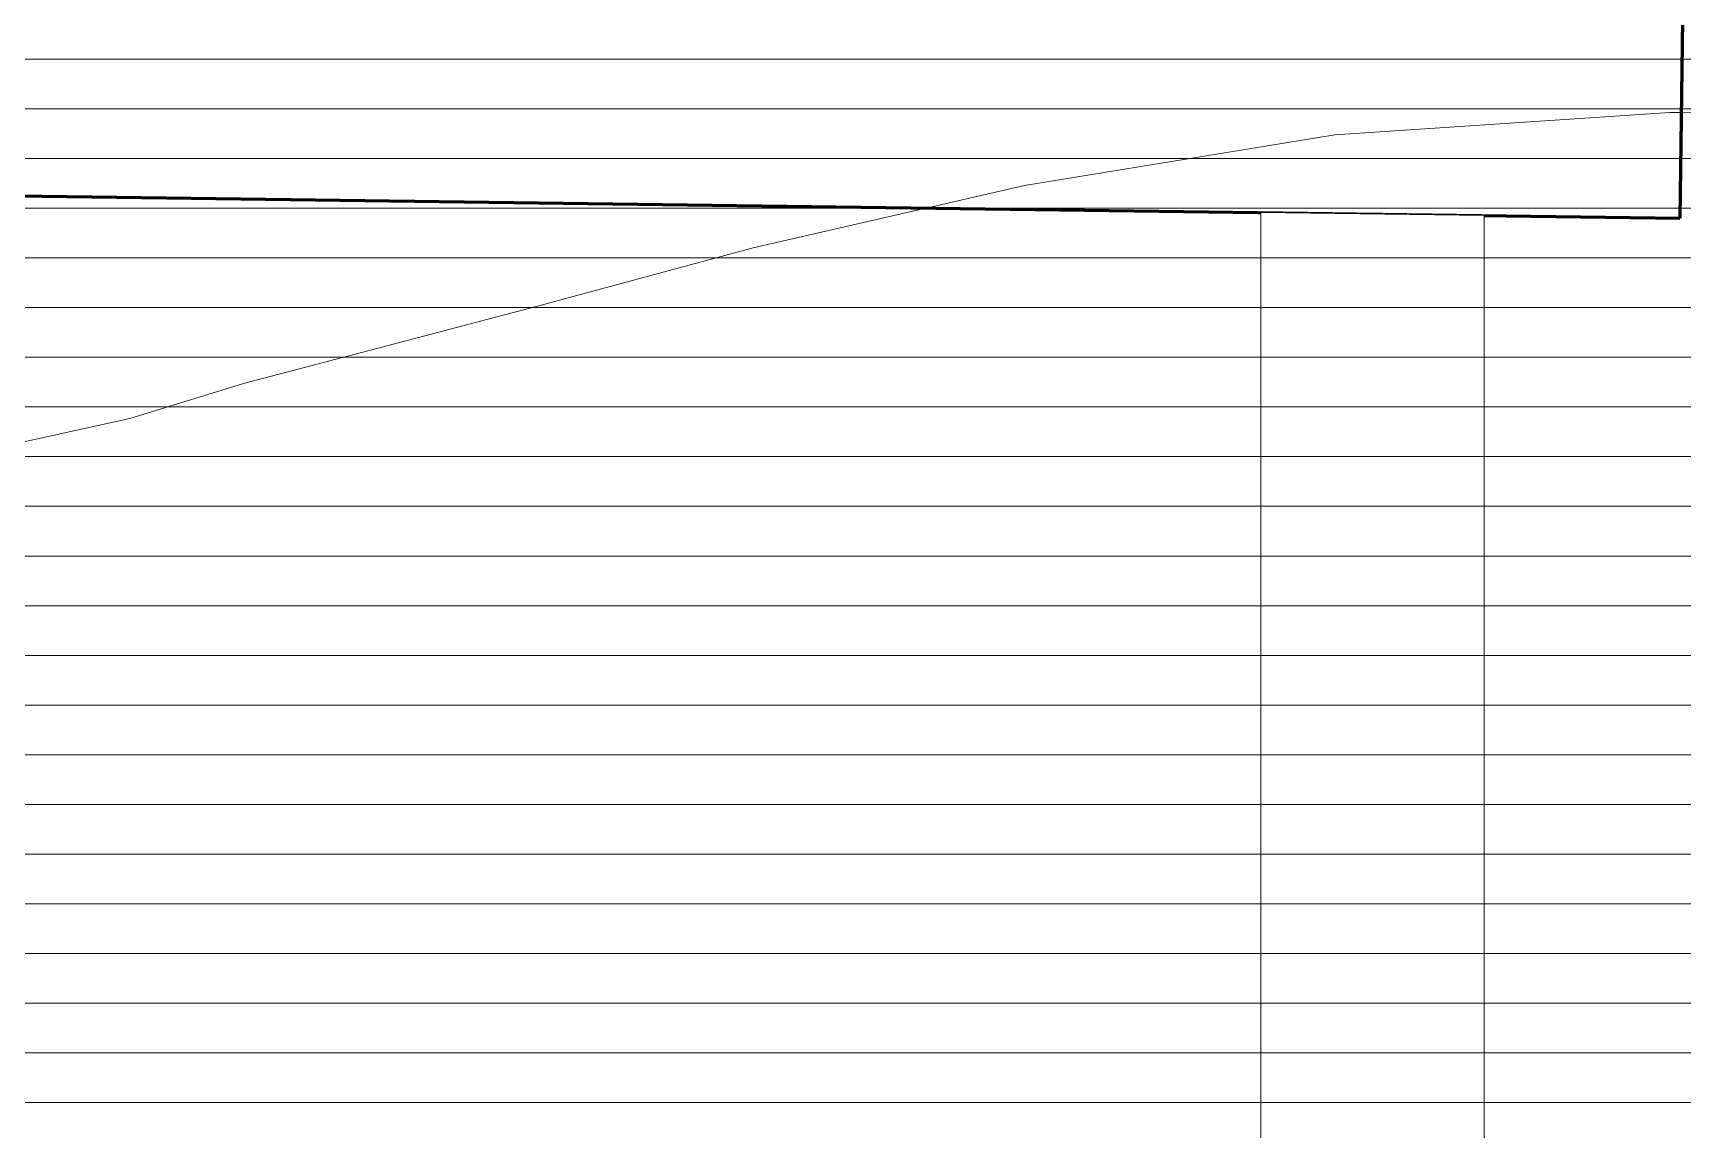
# Model space of a CAD drawing. Header units: metres. Extents: x 48 to 635, y -15 to 39.
# Drawn here: x 71.057 to 74.378, y 12.8 to 15.008 of the extents above; entities that cross this region are included whole.
import ezdxf

# ---------------------------------------------------------------- set-up
doc = ezdxf.new("R2010")
doc.units = ezdxf.units.M
doc.header["$MEASUREMENT"] = 0
doc.linetypes.add('Dashed', pattern=[0.211667, 0.105833, -0.105833])
doc.linetypes.add('Wipeout_Contour', pattern=[1, 0, -1])
for name, color, linetype in [('2D Drafting - General', 7, 'Continuous'), ('Interior - Furniture', 7, 'Continuous'), ('Shell - Roof', 7, 'Continuous'), ('Structural - Bearing', 7, 'Continuous')]:
    doc.layers.add(name, color=color, linetype=linetype)

# ---------------------------------------------------------------- blocks, each defined once
blk = doc.blocks.new('*X20')
at = {"layer": 'Shell - Roof', "color": 23, "linetype": 'Continuous', "lineweight": 13, "true_color": 0xbf8080}
for p, q in [((70.909, 14.9551), (71.1552, 14.9551)), ((70.909, 14.9551), (71.1552, 14.9551)), ((71.1552, 14.9551), (71.4014, 14.9551)), ((71.1552, 14.9551), (71.4014, 14.9551)), ((71.4014, 14.9551), (71.6476, 14.9551)), ((71.4014, 14.9551), (71.6476, 14.9551)), ((71.6476, 14.9551), (71.8938, 14.9551)), ((71.6476, 14.9551), (71.8938, 14.9551)), ((71.8938, 14.9551), (72.14, 14.9551)), ((71.8938, 14.9551), (72.14, 14.9551)), ((72.14, 14.9551), (72.3862, 14.9551)), ((72.14, 14.9551), (72.3862, 14.9551)), ((72.3862, 14.9551), (72.6324, 14.9551)), ((72.3862, 14.9551), (72.6324, 14.9551)), ((72.6324, 14.9551), (72.8786, 14.9551)), ((72.6324, 14.9551), (72.8786, 14.9551)), ((72.8786, 14.9551), (73.1248, 14.9551)), ((72.8786, 14.9551), (73.1248, 14.9551)), ((73.1248, 14.9551), (73.371, 14.9551)), ((73.1248, 14.9551), (73.371, 14.9551)), ((73.371, 14.9551), (73.6172, 14.9551)), ((73.371, 14.9551), (73.6172, 14.9551)), ((73.6172, 14.9551), (73.8634, 14.9551)), ((73.6172, 14.9551), (73.8634, 14.9551)), ((73.8634, 14.9551), (74.1096, 14.9551)), ((73.8634, 14.9551), (74.1096, 14.9551)), ((74.1096, 14.9551), (74.3558, 14.9551)), ((74.1096, 14.9551), (74.3558, 14.9551)), ((74.3558, 14.9551), (74.602, 14.9551)), ((74.3558, 14.9551), (74.602, 14.9551)), ((70.909, 14.8551), (71.1552, 14.8551)), ((70.909, 14.8551), (71.1552, 14.8551)), ((71.1552, 14.8551), (71.4014, 14.8551)), ((71.1552, 14.8551), (71.4014, 14.8551)), ((71.4014, 14.8551), (71.6476, 14.8551)), ((71.4014, 14.8551), (71.6476, 14.8551)), ((71.6476, 14.8551), (71.8938, 14.8551)), ((71.6476, 14.8551), (71.8938, 14.8551)), ((71.8938, 14.8551), (72.14, 14.8551)), ((71.8938, 14.8551), (72.14, 14.8551)), ((72.14, 14.8551), (72.3862, 14.8551)), ((72.14, 14.8551), (72.3862, 14.8551)), ((72.3862, 14.8551), (72.6324, 14.8551)), ((72.3862, 14.8551), (72.6324, 14.8551)), ((72.6324, 14.8551), (72.8786, 14.8551)), ((72.6324, 14.8551), (72.8786, 14.8551)), ((72.8786, 14.8551), (73.1248, 14.8551)), ((72.8786, 14.8551), (73.1248, 14.8551)), ((73.1248, 14.8551), (73.371, 14.8551)), ((73.1248, 14.8551), (73.371, 14.8551)), ((73.371, 14.8551), (73.6172, 14.8551)), ((73.371, 14.8551), (73.6172, 14.8551)), ((73.6172, 14.8551), (73.8634, 14.8551)), ((73.6172, 14.8551), (73.8634, 14.8551)), ((73.8634, 14.8551), (74.1096, 14.8551)), ((73.8634, 14.8551), (74.1096, 14.8551)), ((74.1096, 14.8551), (74.3558, 14.8551)), ((74.1096, 14.8551), (74.3558, 14.8551)), ((74.3558, 14.8551), (74.602, 14.8551)), ((74.3558, 14.8551), (74.602, 14.8551)), ((70.909, 14.7551), (71.1552, 14.7551)), ((70.909, 14.7551), (71.1552, 14.7551)), ((71.1552, 14.7551), (71.4014, 14.7551)), ((71.1552, 14.7551), (71.4014, 14.7551)), ((71.4014, 14.7551), (71.6476, 14.7551)), ((71.4014, 14.7551), (71.6476, 14.7551)), ((71.6476, 14.7551), (71.8938, 14.7551)), ((71.6476, 14.7551), (71.8938, 14.7551)), ((71.8938, 14.7551), (72.14, 14.7551)), ((71.8938, 14.7551), (72.14, 14.7551)), ((72.14, 14.7551), (72.3862, 14.7551)), ((72.14, 14.7551), (72.3862, 14.7551)), ((72.3862, 14.7551), (72.6324, 14.7551)), ((72.3862, 14.7551), (72.6324, 14.7551)), ((72.6324, 14.7551), (72.8786, 14.7551)), ((72.6324, 14.7551), (72.8786, 14.7551)), ((72.8786, 14.7551), (73.1248, 14.7551)), ((72.8786, 14.7551), (73.1248, 14.7551)), ((73.1248, 14.7551), (73.371, 14.7551)), ((73.1248, 14.7551), (73.371, 14.7551)), ((73.371, 14.7551), (73.6172, 14.7551)), ((73.371, 14.7551), (73.6172, 14.7551)), ((73.6172, 14.7551), (73.8634, 14.7551)), ((73.6172, 14.7551), (73.8634, 14.7551)), ((73.8634, 14.7551), (74.1096, 14.7551)), ((73.8634, 14.7551), (74.1096, 14.7551)), ((74.1096, 14.7551), (74.3558, 14.7551)), ((74.1096, 14.7551), (74.3558, 14.7551)), ((74.3558, 14.7551), (74.602, 14.7551)), ((74.3558, 14.7551), (74.602, 14.7551)), ((70.909, 14.6551), (71.1552, 14.6551)), ((70.909, 14.6551), (71.1552, 14.6551)), ((71.1552, 14.6551), (71.4014, 14.6551)), ((71.1552, 14.6551), (71.4014, 14.6551)), ((71.4014, 14.6551), (71.6476, 14.6551)), ((71.4014, 14.6551), (71.6476, 14.6551)), ((71.6476, 14.6551), (71.8938, 14.6551)), ((71.6476, 14.6551), (71.8938, 14.6551)), ((71.8938, 14.6551), (72.14, 14.6551)), ((71.8938, 14.6551), (72.14, 14.6551)), ((72.14, 14.6551), (72.3862, 14.6551)), ((72.14, 14.6551), (72.3862, 14.6551)), ((72.3862, 14.6551), (72.6324, 14.6551)), ((72.3862, 14.6551), (72.6324, 14.6551)), ((72.6324, 14.6551), (72.8786, 14.6551)), ((72.6324, 14.6551), (72.8786, 14.6551)), ((72.8786, 14.6551), (73.1248, 14.6551)), ((72.8786, 14.6551), (73.1248, 14.6551)), ((73.1248, 14.6551), (73.371, 14.6551)), ((73.1248, 14.6551), (73.371, 14.6551)), ((73.371, 14.6551), (73.6172, 14.6551)), ((73.371, 14.6551), (73.6172, 14.6551)), ((73.6172, 14.6551), (73.8634, 14.6551)), ((73.6172, 14.6551), (73.8634, 14.6551)), ((73.8634, 14.6551), (74.1096, 14.6551)), ((73.8634, 14.6551), (74.1096, 14.6551)), ((74.1096, 14.6551), (74.3558, 14.6551)), ((74.1096, 14.6551), (74.3558, 14.6551)), ((74.3558, 14.6551), (74.602, 14.6551)), ((74.3558, 14.6551), (74.602, 14.6551)), ((70.909, 14.5551), (71.1552, 14.5551)), ((70.909, 14.5551), (71.1552, 14.5551)), ((71.1552, 14.5551), (71.4014, 14.5551)), ((71.1552, 14.5551), (71.4014, 14.5551)), ((71.4014, 14.5551), (71.6476, 14.5551)), ((71.4014, 14.5551), (71.6476, 14.5551)), ((71.6476, 14.5551), (71.8938, 14.5551)), ((71.6476, 14.5551), (71.8938, 14.5551)), ((71.8938, 14.5551), (72.14, 14.5551)), ((71.8938, 14.5551), (72.14, 14.5551)), ((72.14, 14.5551), (72.3862, 14.5551)), ((72.14, 14.5551), (72.3862, 14.5551)), ((72.3862, 14.5551), (72.6324, 14.5551)), ((72.3862, 14.5551), (72.6324, 14.5551)), ((72.6324, 14.5551), (72.8786, 14.5551)), ((72.6324, 14.5551), (72.8786, 14.5551)), ((72.8786, 14.5551), (73.1248, 14.5551)), ((72.8786, 14.5551), (73.1248, 14.5551)), ((73.1248, 14.5551), (73.371, 14.5551)), ((73.1248, 14.5551), (73.371, 14.5551)), ((73.371, 14.5551), (73.6172, 14.5551)), ((73.371, 14.5551), (73.6172, 14.5551)), ((73.6172, 14.5551), (73.8634, 14.5551)), ((73.6172, 14.5551), (73.8634, 14.5551)), ((73.8634, 14.5551), (74.1096, 14.5551)), ((73.8634, 14.5551), (74.1096, 14.5551)), ((74.1096, 14.5551), (74.3558, 14.5551)), ((74.1096, 14.5551), (74.3558, 14.5551)), ((74.3558, 14.5551), (74.602, 14.5551)), ((74.3558, 14.5551), (74.602, 14.5551)), ((70.909, 14.4551), (71.1552, 14.4551)), ((70.909, 14.4551), (71.1552, 14.4551)), ((71.1552, 14.4551), (71.4014, 14.4551)), ((71.1552, 14.4551), (71.4014, 14.4551)), ((71.4014, 14.4551), (71.6476, 14.4551)), ((71.4014, 14.4551), (71.6476, 14.4551)), ((71.6476, 14.4551), (71.8938, 14.4551)), ((71.6476, 14.4551), (71.8938, 14.4551)), ((71.8938, 14.4551), (72.14, 14.4551)), ((71.8938, 14.4551), (72.14, 14.4551)), ((72.14, 14.4551), (72.3862, 14.4551)), ((72.14, 14.4551), (72.3862, 14.4551)), ((72.3862, 14.4551), (72.6324, 14.4551)), ((72.3862, 14.4551), (72.6324, 14.4551)), ((72.6324, 14.4551), (72.8786, 14.4551)), ((72.6324, 14.4551), (72.8786, 14.4551)), ((72.8786, 14.4551), (73.1248, 14.4551)), ((72.8786, 14.4551), (73.1248, 14.4551)), ((73.1248, 14.4551), (73.371, 14.4551)), ((73.1248, 14.4551), (73.371, 14.4551)), ((73.371, 14.4551), (73.6172, 14.4551)), ((73.371, 14.4551), (73.6172, 14.4551)), ((73.6172, 14.4551), (73.8634, 14.4551)), ((73.6172, 14.4551), (73.8634, 14.4551)), ((73.8634, 14.4551), (74.1096, 14.4551)), ((73.8634, 14.4551), (74.1096, 14.4551)), ((74.1096, 14.4551), (74.3558, 14.4551)), ((74.1096, 14.4551), (74.3558, 14.4551)), ((74.3558, 14.4551), (74.602, 14.4551)), ((74.3558, 14.4551), (74.602, 14.4551)), ((70.909, 14.3551), (71.1552, 14.3551)), ((70.909, 14.3551), (71.1552, 14.3551)), ((71.1552, 14.3551), (71.4014, 14.3551)), ((71.1552, 14.3551), (71.4014, 14.3551)), ((71.4014, 14.3551), (71.6476, 14.3551)), ((71.4014, 14.3551), (71.6476, 14.3551)), ((71.6476, 14.3551), (71.8938, 14.3551)), ((71.6476, 14.3551), (71.8938, 14.3551)), ((71.8938, 14.3551), (72.14, 14.3551)), ((71.8938, 14.3551), (72.14, 14.3551)), ((72.14, 14.3551), (72.3862, 14.3551)), ((72.14, 14.3551), (72.3862, 14.3551)), ((72.3862, 14.3551), (72.6324, 14.3551)), ((72.3862, 14.3551), (72.6324, 14.3551)), ((72.6324, 14.3551), (72.8786, 14.3551)), ((72.6324, 14.3551), (72.8786, 14.3551)), ((72.8786, 14.3551), (73.1248, 14.3551)), ((72.8786, 14.3551), (73.1248, 14.3551)), ((73.1248, 14.3551), (73.371, 14.3551)), ((73.1248, 14.3551), (73.371, 14.3551)), ((73.371, 14.3551), (73.6172, 14.3551)), ((73.371, 14.3551), (73.6172, 14.3551)), ((73.6172, 14.3551), (73.8634, 14.3551)), ((73.6172, 14.3551), (73.8634, 14.3551)), ((73.8634, 14.3551), (74.1096, 14.3551)), ((73.8634, 14.3551), (74.1096, 14.3551)), ((74.1096, 14.3551), (74.3558, 14.3551)), ((74.1096, 14.3551), (74.3558, 14.3551)), ((74.3558, 14.3551), (74.602, 14.3551)), ((74.3558, 14.3551), (74.602, 14.3551)), ((70.909, 14.2551), (71.1552, 14.2551)), ((70.909, 14.2551), (71.1552, 14.2551)), ((71.1552, 14.2551), (71.4014, 14.2551)), ((71.1552, 14.2551), (71.4014, 14.2551)), ((71.4014, 14.2551), (71.6476, 14.2551)), ((71.4014, 14.2551), (71.6476, 14.2551)), ((71.6476, 14.2551), (71.8938, 14.2551)), ((71.6476, 14.2551), (71.8938, 14.2551)), ((71.8938, 14.2551), (72.14, 14.2551)), ((71.8938, 14.2551), (72.14, 14.2551)), ((72.14, 14.2551), (72.3862, 14.2551)), ((72.14, 14.2551), (72.3862, 14.2551)), ((72.3862, 14.2551), (72.6324, 14.2551)), ((72.3862, 14.2551), (72.6324, 14.2551)), ((72.6324, 14.2551), (72.8786, 14.2551)), ((72.6324, 14.2551), (72.8786, 14.2551)), ((72.8786, 14.2551), (73.1248, 14.2551)), ((72.8786, 14.2551), (73.1248, 14.2551)), ((73.1248, 14.2551), (73.371, 14.2551)), ((73.1248, 14.2551), (73.371, 14.2551)), ((73.371, 14.2551), (73.6172, 14.2551)), ((73.371, 14.2551), (73.6172, 14.2551)), ((73.6172, 14.2551), (73.8634, 14.2551)), ((73.6172, 14.2551), (73.8634, 14.2551)), ((73.8634, 14.2551), (74.1096, 14.2551)), ((73.8634, 14.2551), (74.1096, 14.2551)), ((74.1096, 14.2551), (74.3558, 14.2551)), ((74.1096, 14.2551), (74.3558, 14.2551)), ((74.3558, 14.2551), (74.602, 14.2551)), ((74.3558, 14.2551), (74.602, 14.2551)), ((70.909, 14.1551), (71.1552, 14.1551)), ((70.909, 14.1551), (71.1552, 14.1551)), ((71.1552, 14.1551), (71.4014, 14.1551)), ((71.1552, 14.1551), (71.4014, 14.1551)), ((71.4014, 14.1551), (71.6476, 14.1551)), ((71.4014, 14.1551), (71.6476, 14.1551)), ((71.6476, 14.1551), (71.8938, 14.1551)), ((71.6476, 14.1551), (71.8938, 14.1551)), ((71.8938, 14.1551), (72.14, 14.1551)), ((71.8938, 14.1551), (72.14, 14.1551)), ((72.14, 14.1551), (72.3862, 14.1551)), ((72.14, 14.1551), (72.3862, 14.1551)), ((72.3862, 14.1551), (72.6324, 14.1551)), ((72.3862, 14.1551), (72.6324, 14.1551)), ((72.6324, 14.1551), (72.8786, 14.1551)), ((72.6324, 14.1551), (72.8786, 14.1551)), ((72.8786, 14.1551), (73.1248, 14.1551)), ((72.8786, 14.1551), (73.1248, 14.1551)), ((73.1248, 14.1551), (73.371, 14.1551)), ((73.1248, 14.1551), (73.371, 14.1551)), ((73.371, 14.1551), (73.6172, 14.1551)), ((73.371, 14.1551), (73.6172, 14.1551)), ((73.6172, 14.1551), (73.8634, 14.1551)), ((73.6172, 14.1551), (73.8634, 14.1551)), ((73.8634, 14.1551), (74.1096, 14.1551)), ((73.8634, 14.1551), (74.1096, 14.1551)), ((74.1096, 14.1551), (74.3558, 14.1551)), ((74.1096, 14.1551), (74.3558, 14.1551)), ((74.3558, 14.1551), (74.602, 14.1551)), ((74.3558, 14.1551), (74.602, 14.1551)), ((70.909, 14.0551), (71.1552, 14.0551)), ((70.909, 14.0551), (71.1552, 14.0551)), ((71.1552, 14.0551), (71.4014, 14.0551)), ((71.1552, 14.0551), (71.4014, 14.0551)), ((71.4014, 14.0551), (71.6476, 14.0551)), ((71.4014, 14.0551), (71.6476, 14.0551)), ((71.6476, 14.0551), (71.8938, 14.0551)), ((71.6476, 14.0551), (71.8938, 14.0551)), ((71.8938, 14.0551), (72.14, 14.0551)), ((71.8938, 14.0551), (72.14, 14.0551)), ((72.14, 14.0551), (72.3862, 14.0551)), ((72.14, 14.0551), (72.3862, 14.0551)), ((72.3862, 14.0551), (72.6324, 14.0551)), ((72.3862, 14.0551), (72.6324, 14.0551)), ((72.6324, 14.0551), (72.8786, 14.0551)), ((72.6324, 14.0551), (72.8786, 14.0551)), ((72.8786, 14.0551), (73.1248, 14.0551)), ((72.8786, 14.0551), (73.1248, 14.0551)), ((73.1248, 14.0551), (73.371, 14.0551)), ((73.1248, 14.0551), (73.371, 14.0551)), ((73.371, 14.0551), (73.6172, 14.0551)), ((73.371, 14.0551), (73.6172, 14.0551)), ((73.6172, 14.0551), (73.8634, 14.0551)), ((73.6172, 14.0551), (73.8634, 14.0551)), ((73.8634, 14.0551), (74.1096, 14.0551)), ((73.8634, 14.0551), (74.1096, 14.0551)), ((74.1096, 14.0551), (74.3558, 14.0551)), ((74.1096, 14.0551), (74.3558, 14.0551)), ((74.3558, 14.0551), (74.602, 14.0551)), ((74.3558, 14.0551), (74.602, 14.0551)), ((70.909, 13.9551), (71.1552, 13.9551)), ((70.909, 13.9551), (71.1552, 13.9551)), ((71.1552, 13.9551), (71.4014, 13.9551)), ((71.1552, 13.9551), (71.4014, 13.9551)), ((71.4014, 13.9551), (71.6476, 13.9551)), ((71.4014, 13.9551), (71.6476, 13.9551)), ((71.6476, 13.9551), (71.8938, 13.9551)), ((71.6476, 13.9551), (71.8938, 13.9551)), ((71.8938, 13.9551), (72.14, 13.9551)), ((71.8938, 13.9551), (72.14, 13.9551)), ((72.14, 13.9551), (72.3862, 13.9551)), ((72.14, 13.9551), (72.3862, 13.9551)), ((72.3862, 13.9551), (72.6324, 13.9551)), ((72.3862, 13.9551), (72.6324, 13.9551)), ((72.6324, 13.9551), (72.8786, 13.9551)), ((72.6324, 13.9551), (72.8786, 13.9551)), ((72.8786, 13.9551), (73.1248, 13.9551)), ((72.8786, 13.9551), (73.1248, 13.9551)), ((73.1248, 13.9551), (73.371, 13.9551)), ((73.1248, 13.9551), (73.371, 13.9551)), ((73.371, 13.9551), (73.6172, 13.9551)), ((73.371, 13.9551), (73.6172, 13.9551)), ((73.6172, 13.9551), (73.8634, 13.9551)), ((73.6172, 13.9551), (73.8634, 13.9551)), ((73.8634, 13.9551), (74.1096, 13.9551)), ((73.8634, 13.9551), (74.1096, 13.9551)), ((74.1096, 13.9551), (74.3558, 13.9551)), ((74.1096, 13.9551), (74.3558, 13.9551)), ((74.3558, 13.9551), (74.602, 13.9551)), ((74.3558, 13.9551), (74.602, 13.9551)), ((70.909, 13.8551), (71.1552, 13.8551)), ((70.909, 13.8551), (71.1552, 13.8551)), ((71.1552, 13.8551), (71.4014, 13.8551)), ((71.1552, 13.8551), (71.4014, 13.8551)), ((71.4014, 13.8551), (71.6476, 13.8551)), ((71.4014, 13.8551), (71.6476, 13.8551)), ((71.6476, 13.8551), (71.8938, 13.8551)), ((71.6476, 13.8551), (71.8938, 13.8551)), ((71.8938, 13.8551), (72.14, 13.8551)), ((71.8938, 13.8551), (72.14, 13.8551)), ((72.14, 13.8551), (72.3862, 13.8551)), ((72.14, 13.8551), (72.3862, 13.8551)), ((72.3862, 13.8551), (72.6324, 13.8551)), ((72.3862, 13.8551), (72.6324, 13.8551)), ((72.6324, 13.8551), (72.8786, 13.8551)), ((72.6324, 13.8551), (72.8786, 13.8551)), ((72.8786, 13.8551), (73.1248, 13.8551)), ((72.8786, 13.8551), (73.1248, 13.8551)), ((73.1248, 13.8551), (73.371, 13.8551)), ((73.1248, 13.8551), (73.371, 13.8551)), ((73.371, 13.8551), (73.6172, 13.8551)), ((73.371, 13.8551), (73.6172, 13.8551)), ((73.6172, 13.8551), (73.8634, 13.8551)), ((73.6172, 13.8551), (73.8634, 13.8551)), ((73.8634, 13.8551), (74.1096, 13.8551)), ((73.8634, 13.8551), (74.1096, 13.8551)), ((74.1096, 13.8551), (74.3558, 13.8551)), ((74.1096, 13.8551), (74.3558, 13.8551)), ((74.3558, 13.8551), (74.602, 13.8551)), ((74.3558, 13.8551), (74.602, 13.8551)), ((70.909, 13.7551), (71.1552, 13.7551)), ((70.909, 13.7551), (71.1552, 13.7551)), ((71.1552, 13.7551), (71.4014, 13.7551)), ((71.1552, 13.7551), (71.4014, 13.7551)), ((71.4014, 13.7551), (71.6476, 13.7551)), ((71.4014, 13.7551), (71.6476, 13.7551)), ((71.6476, 13.7551), (71.8938, 13.7551)), ((71.6476, 13.7551), (71.8938, 13.7551)), ((71.8938, 13.7551), (72.14, 13.7551)), ((71.8938, 13.7551), (72.14, 13.7551)), ((72.14, 13.7551), (72.3862, 13.7551)), ((72.14, 13.7551), (72.3862, 13.7551)), ((72.3862, 13.7551), (72.6324, 13.7551)), ((72.3862, 13.7551), (72.6324, 13.7551)), ((72.6324, 13.7551), (72.8786, 13.7551)), ((72.6324, 13.7551), (72.8786, 13.7551)), ((72.8786, 13.7551), (73.1248, 13.7551)), ((72.8786, 13.7551), (73.1248, 13.7551)), ((73.1248, 13.7551), (73.371, 13.7551)), ((73.1248, 13.7551), (73.371, 13.7551)), ((73.371, 13.7551), (73.6172, 13.7551)), ((73.371, 13.7551), (73.6172, 13.7551)), ((73.6172, 13.7551), (73.8634, 13.7551)), ((73.6172, 13.7551), (73.8634, 13.7551)), ((73.8634, 13.7551), (74.1096, 13.7551)), ((73.8634, 13.7551), (74.1096, 13.7551)), ((74.1096, 13.7551), (74.3558, 13.7551)), ((74.1096, 13.7551), (74.3558, 13.7551)), ((74.3558, 13.7551), (74.602, 13.7551)), ((74.3558, 13.7551), (74.602, 13.7551)), ((70.909, 13.6551), (71.1552, 13.6551)), ((70.909, 13.6551), (71.1552, 13.6551)), ((71.1552, 13.6551), (71.4014, 13.6551)), ((71.1552, 13.6551), (71.4014, 13.6551)), ((71.4014, 13.6551), (71.6476, 13.6551)), ((71.4014, 13.6551), (71.6476, 13.6551)), ((71.6476, 13.6551), (71.8938, 13.6551)), ((71.6476, 13.6551), (71.8938, 13.6551)), ((71.8938, 13.6551), (72.14, 13.6551)), ((71.8938, 13.6551), (72.14, 13.6551)), ((72.14, 13.6551), (72.3862, 13.6551)), ((72.14, 13.6551), (72.3862, 13.6551)), ((72.3862, 13.6551), (72.6324, 13.6551)), ((72.3862, 13.6551), (72.6324, 13.6551)), ((72.6324, 13.6551), (72.8786, 13.6551)), ((72.6324, 13.6551), (72.8786, 13.6551)), ((72.8786, 13.6551), (73.1248, 13.6551)), ((72.8786, 13.6551), (73.1248, 13.6551)), ((73.1248, 13.6551), (73.371, 13.6551)), ((73.1248, 13.6551), (73.371, 13.6551)), ((73.371, 13.6551), (73.6172, 13.6551)), ((73.371, 13.6551), (73.6172, 13.6551)), ((73.6172, 13.6551), (73.8634, 13.6551)), ((73.6172, 13.6551), (73.8634, 13.6551)), ((73.8634, 13.6551), (74.1096, 13.6551)), ((73.8634, 13.6551), (74.1096, 13.6551)), ((74.1096, 13.6551), (74.3558, 13.6551)), ((74.1096, 13.6551), (74.3558, 13.6551)), ((74.3558, 13.6551), (74.602, 13.6551)), ((74.3558, 13.6551), (74.602, 13.6551)), ((70.909, 13.5551), (71.1552, 13.5551)), ((70.909, 13.5551), (71.1552, 13.5551)), ((71.1552, 13.5551), (71.4014, 13.5551)), ((71.1552, 13.5551), (71.4014, 13.5551)), ((71.4014, 13.5551), (71.6476, 13.5551)), ((71.4014, 13.5551), (71.6476, 13.5551)), ((71.6476, 13.5551), (71.8938, 13.5551)), ((71.6476, 13.5551), (71.8938, 13.5551)), ((71.8938, 13.5551), (72.14, 13.5551)), ((71.8938, 13.5551), (72.14, 13.5551)), ((72.14, 13.5551), (72.3862, 13.5551)), ((72.14, 13.5551), (72.3862, 13.5551)), ((72.3862, 13.5551), (72.6324, 13.5551)), ((72.3862, 13.5551), (72.6324, 13.5551)), ((72.6324, 13.5551), (72.8786, 13.5551)), ((72.6324, 13.5551), (72.8786, 13.5551)), ((72.8786, 13.5551), (73.1248, 13.5551)), ((72.8786, 13.5551), (73.1248, 13.5551)), ((73.1248, 13.5551), (73.371, 13.5551)), ((73.1248, 13.5551), (73.371, 13.5551)), ((73.371, 13.5551), (73.6172, 13.5551)), ((73.371, 13.5551), (73.6172, 13.5551)), ((73.6172, 13.5551), (73.8634, 13.5551)), ((73.6172, 13.5551), (73.8634, 13.5551)), ((73.8634, 13.5551), (74.1096, 13.5551)), ((73.8634, 13.5551), (74.1096, 13.5551)), ((74.1096, 13.5551), (74.3558, 13.5551)), ((74.1096, 13.5551), (74.3558, 13.5551)), ((74.3558, 13.5551), (74.602, 13.5551)), ((74.3558, 13.5551), (74.602, 13.5551)), ((70.909, 13.4551), (71.1552, 13.4551)), ((70.909, 13.4551), (71.1552, 13.4551)), ((71.1552, 13.4551), (71.4014, 13.4551)), ((71.1552, 13.4551), (71.4014, 13.4551)), ((71.4014, 13.4551), (71.6476, 13.4551)), ((71.4014, 13.4551), (71.6476, 13.4551)), ((71.6476, 13.4551), (71.8938, 13.4551)), ((71.6476, 13.4551), (71.8938, 13.4551)), ((71.8938, 13.4551), (72.14, 13.4551)), ((71.8938, 13.4551), (72.14, 13.4551)), ((72.14, 13.4551), (72.3862, 13.4551)), ((72.14, 13.4551), (72.3862, 13.4551)), ((72.3862, 13.4551), (72.6324, 13.4551)), ((72.3862, 13.4551), (72.6324, 13.4551)), ((72.6324, 13.4551), (72.8786, 13.4551)), ((72.6324, 13.4551), (72.8786, 13.4551)), ((72.8786, 13.4551), (73.1248, 13.4551)), ((72.8786, 13.4551), (73.1248, 13.4551)), ((73.1248, 13.4551), (73.371, 13.4551)), ((73.1248, 13.4551), (73.371, 13.4551)), ((73.371, 13.4551), (73.6172, 13.4551)), ((73.371, 13.4551), (73.6172, 13.4551)), ((73.6172, 13.4551), (73.8634, 13.4551)), ((73.6172, 13.4551), (73.8634, 13.4551)), ((73.8634, 13.4551), (74.1096, 13.4551)), ((73.8634, 13.4551), (74.1096, 13.4551)), ((74.1096, 13.4551), (74.3558, 13.4551)), ((74.1096, 13.4551), (74.3558, 13.4551)), ((74.3558, 13.4551), (74.602, 13.4551)), ((74.3558, 13.4551), (74.602, 13.4551)), ((70.909, 13.3551), (71.1552, 13.3551)), ((70.909, 13.3551), (71.1552, 13.3551)), ((71.1552, 13.3551), (71.4014, 13.3551)), ((71.1552, 13.3551), (71.4014, 13.3551)), ((71.4014, 13.3551), (71.6476, 13.3551)), ((71.4014, 13.3551), (71.6476, 13.3551)), ((71.6476, 13.3551), (71.8938, 13.3551)), ((71.6476, 13.3551), (71.8938, 13.3551)), ((71.8938, 13.3551), (72.14, 13.3551)), ((71.8938, 13.3551), (72.14, 13.3551)), ((72.14, 13.3551), (72.3862, 13.3551)), ((72.14, 13.3551), (72.3862, 13.3551)), ((72.3862, 13.3551), (72.6324, 13.3551)), ((72.3862, 13.3551), (72.6324, 13.3551)), ((72.6324, 13.3551), (72.8786, 13.3551)), ((72.6324, 13.3551), (72.8786, 13.3551)), ((72.8786, 13.3551), (73.1248, 13.3551)), ((72.8786, 13.3551), (73.1248, 13.3551)), ((73.1248, 13.3551), (73.371, 13.3551)), ((73.1248, 13.3551), (73.371, 13.3551)), ((73.371, 13.3551), (73.6172, 13.3551)), ((73.371, 13.3551), (73.6172, 13.3551)), ((73.6172, 13.3551), (73.8634, 13.3551)), ((73.6172, 13.3551), (73.8634, 13.3551)), ((73.8634, 13.3551), (74.1096, 13.3551)), ((73.8634, 13.3551), (74.1096, 13.3551)), ((74.1096, 13.3551), (74.3558, 13.3551)), ((74.1096, 13.3551), (74.3558, 13.3551)), ((74.3558, 13.3551), (74.602, 13.3551)), ((74.3558, 13.3551), (74.602, 13.3551)), ((70.909, 13.2551), (71.1552, 13.2551)), ((70.909, 13.2551), (71.1552, 13.2551)), ((71.1552, 13.2551), (71.4014, 13.2551)), ((71.1552, 13.2551), (71.4014, 13.2551)), ((71.4014, 13.2551), (71.6476, 13.2551)), ((71.4014, 13.2551), (71.6476, 13.2551)), ((71.6476, 13.2551), (71.8938, 13.2551)), ((71.6476, 13.2551), (71.8938, 13.2551)), ((71.8938, 13.2551), (72.14, 13.2551)), ((71.8938, 13.2551), (72.14, 13.2551)), ((72.14, 13.2551), (72.3862, 13.2551)), ((72.14, 13.2551), (72.3862, 13.2551)), ((72.3862, 13.2551), (72.6324, 13.2551)), ((72.3862, 13.2551), (72.6324, 13.2551)), ((72.6324, 13.2551), (72.8786, 13.2551)), ((72.6324, 13.2551), (72.8786, 13.2551)), ((72.8786, 13.2551), (73.1248, 13.2551)), ((72.8786, 13.2551), (73.1248, 13.2551)), ((73.1248, 13.2551), (73.371, 13.2551)), ((73.1248, 13.2551), (73.371, 13.2551)), ((73.371, 13.2551), (73.6172, 13.2551)), ((73.371, 13.2551), (73.6172, 13.2551)), ((73.6172, 13.2551), (73.8634, 13.2551)), ((73.6172, 13.2551), (73.8634, 13.2551)), ((73.8634, 13.2551), (74.1096, 13.2551)), ((73.8634, 13.2551), (74.1096, 13.2551)), ((74.1096, 13.2551), (74.3558, 13.2551)), ((74.1096, 13.2551), (74.3558, 13.2551)), ((74.3558, 13.2551), (74.602, 13.2551)), ((74.3558, 13.2551), (74.602, 13.2551)), ((70.909, 13.1551), (71.1552, 13.1551)), ((70.909, 13.1551), (71.1552, 13.1551)), ((71.1552, 13.1551), (71.4014, 13.1551)), ((71.1552, 13.1551), (71.4014, 13.1551)), ((71.4014, 13.1551), (71.6476, 13.1551)), ((71.4014, 13.1551), (71.6476, 13.1551)), ((71.6476, 13.1551), (71.8938, 13.1551)), ((71.6476, 13.1551), (71.8938, 13.1551)), ((71.8938, 13.1551), (72.14, 13.1551)), ((71.8938, 13.1551), (72.14, 13.1551)), ((72.14, 13.1551), (72.3862, 13.1551)), ((72.14, 13.1551), (72.3862, 13.1551)), ((72.3862, 13.1551), (72.6324, 13.1551)), ((72.3862, 13.1551), (72.6324, 13.1551)), ((72.6324, 13.1551), (72.8786, 13.1551)), ((72.6324, 13.1551), (72.8786, 13.1551)), ((72.8786, 13.1551), (73.1248, 13.1551)), ((72.8786, 13.1551), (73.1248, 13.1551)), ((73.1248, 13.1551), (73.371, 13.1551)), ((73.1248, 13.1551), (73.371, 13.1551)), ((73.371, 13.1551), (73.6172, 13.1551)), ((73.371, 13.1551), (73.6172, 13.1551)), ((73.6172, 13.1551), (73.8634, 13.1551)), ((73.6172, 13.1551), (73.8634, 13.1551)), ((73.8634, 13.1551), (74.1096, 13.1551)), ((73.8634, 13.1551), (74.1096, 13.1551)), ((74.1096, 13.1551), (74.3558, 13.1551)), ((74.1096, 13.1551), (74.3558, 13.1551)), ((74.3558, 13.1551), (74.602, 13.1551)), ((74.3558, 13.1551), (74.602, 13.1551)), ((70.909, 13.0551), (71.1552, 13.0551)), ((70.909, 13.0551), (71.1552, 13.0551)), ((71.1552, 13.0551), (71.4014, 13.0551)), ((71.1552, 13.0551), (71.4014, 13.0551)), ((71.4014, 13.0551), (71.6476, 13.0551)), ((71.4014, 13.0551), (71.6476, 13.0551)), ((71.6476, 13.0551), (71.8938, 13.0551)), ((71.6476, 13.0551), (71.8938, 13.0551)), ((71.8938, 13.0551), (72.14, 13.0551)), ((71.8938, 13.0551), (72.14, 13.0551)), ((72.14, 13.0551), (72.3862, 13.0551)), ((72.14, 13.0551), (72.3862, 13.0551)), ((72.3862, 13.0551), (72.6324, 13.0551)), ((72.3862, 13.0551), (72.6324, 13.0551)), ((72.6324, 13.0551), (72.8786, 13.0551)), ((72.6324, 13.0551), (72.8786, 13.0551)), ((72.8786, 13.0551), (73.1248, 13.0551)), ((72.8786, 13.0551), (73.1248, 13.0551)), ((73.1248, 13.0551), (73.371, 13.0551)), ((73.1248, 13.0551), (73.371, 13.0551)), ((73.371, 13.0551), (73.6172, 13.0551)), ((73.371, 13.0551), (73.6172, 13.0551)), ((73.6172, 13.0551), (73.8634, 13.0551)), ((73.6172, 13.0551), (73.8634, 13.0551)), ((73.8634, 13.0551), (74.1096, 13.0551)), ((73.8634, 13.0551), (74.1096, 13.0551)), ((74.1096, 13.0551), (74.3558, 13.0551)), ((74.1096, 13.0551), (74.3558, 13.0551)), ((74.3558, 13.0551), (74.602, 13.0551)), ((74.3558, 13.0551), (74.602, 13.0551)), ((70.909, 12.9551), (71.1552, 12.9551)), ((70.909, 12.9551), (71.1552, 12.9551)), ((71.1552, 12.9551), (71.4014, 12.9551)), ((71.1552, 12.9551), (71.4014, 12.9551)), ((71.4014, 12.9551), (71.6476, 12.9551)), ((71.4014, 12.9551), (71.6476, 12.9551)), ((71.6476, 12.9551), (71.8938, 12.9551)), ((71.6476, 12.9551), (71.8938, 12.9551)), ((71.8938, 12.9551), (72.14, 12.9551)), ((71.8938, 12.9551), (72.14, 12.9551)), ((72.14, 12.9551), (72.3862, 12.9551)), ((72.14, 12.9551), (72.3862, 12.9551)), ((72.3862, 12.9551), (72.6324, 12.9551)), ((72.3862, 12.9551), (72.6324, 12.9551)), ((72.6324, 12.9551), (72.8786, 12.9551)), ((72.6324, 12.9551), (72.8786, 12.9551)), ((72.8786, 12.9551), (73.1248, 12.9551)), ((72.8786, 12.9551), (73.1248, 12.9551)), ((73.1248, 12.9551), (73.371, 12.9551)), ((73.1248, 12.9551), (73.371, 12.9551)), ((73.371, 12.9551), (73.6172, 12.9551)), ((73.371, 12.9551), (73.6172, 12.9551)), ((73.6172, 12.9551), (73.8634, 12.9551)), ((73.6172, 12.9551), (73.8634, 12.9551)), ((73.8634, 12.9551), (74.1096, 12.9551)), ((73.8634, 12.9551), (74.1096, 12.9551)), ((74.1096, 12.9551), (74.3558, 12.9551)), ((74.1096, 12.9551), (74.3558, 12.9551)), ((74.3558, 12.9551), (74.602, 12.9551)), ((74.3558, 12.9551), (74.602, 12.9551)), ((70.909, 12.8551), (71.1552, 12.8551)), ((70.909, 12.8551), (71.1552, 12.8551)), ((71.1552, 12.8551), (71.4014, 12.8551)), ((71.1552, 12.8551), (71.4014, 12.8551)), ((71.4014, 12.8551), (71.6476, 12.8551)), ((71.4014, 12.8551), (71.6476, 12.8551)), ((71.6476, 12.8551), (71.8938, 12.8551)), ((71.6476, 12.8551), (71.8938, 12.8551)), ((71.8938, 12.8551), (72.14, 12.8551)), ((71.8938, 12.8551), (72.14, 12.8551)), ((72.14, 12.8551), (72.3862, 12.8551)), ((72.14, 12.8551), (72.3862, 12.8551)), ((72.3862, 12.8551), (72.6324, 12.8551)), ((72.3862, 12.8551), (72.6324, 12.8551)), ((72.6324, 12.8551), (72.8786, 12.8551)), ((72.6324, 12.8551), (72.8786, 12.8551)), ((72.8786, 12.8551), (73.1248, 12.8551)), ((72.8786, 12.8551), (73.1248, 12.8551)), ((73.1248, 12.8551), (73.371, 12.8551)), ((73.1248, 12.8551), (73.371, 12.8551)), ((73.371, 12.8551), (73.6172, 12.8551)), ((73.371, 12.8551), (73.6172, 12.8551)), ((73.6172, 12.8551), (73.8634, 12.8551)), ((73.6172, 12.8551), (73.8634, 12.8551)), ((73.8634, 12.8551), (74.1096, 12.8551)), ((73.8634, 12.8551), (74.1096, 12.8551)), ((74.1096, 12.8551), (74.3558, 12.8551)), ((74.1096, 12.8551), (74.3558, 12.8551)), ((74.3558, 12.8551), (74.602, 12.8551)), ((74.3558, 12.8551), (74.602, 12.8551))]:
    blk.add_line(p, q, dxfattribs=at)

msp = doc.modelspace()

# ---------------------------------------------------------------- linework, layer by layer
at = {"layer": 'Interior - Furniture', "color": 8, "linetype": 'Continuous', "lineweight": 13}
for p, q in [((72.07, 14.4575), (72.5069, 14.5754)), ((71.772, 14.379), (72.07, 14.4575)), ((71.4807, 14.3021), (71.772, 14.379)), ((71.2515, 14.2318), (71.4807, 14.3021)), ((70.9586, 14.1673), (71.2515, 14.2318))]:
    msp.add_line(p, q, dxfattribs=at)

# ---------------------------------------------------------------- wipeouts: each hides what was drawn before it
at = {"color": 254, "linetype": 'Wipeout_Contour', "lineweight": 0, "ltscale": 285.437834}
msp.add_wipeout([(65.181, 14.7584), (74.3724, 14.6351), (74.3784, 15.085), (65.1822, 15.2085)], dxfattribs=at).dxf.layer = 'Structural - Bearing'

# ---------------------------------------------------------------- next in the draw order: linework, layer by layer
at = {"layer": 'Interior - Furniture', "color": 8, "linetype": 'Dashed', "lineweight": 13}
for p, q in [((74.3784, 15.085), (74.3724, 14.6351)), ((74.3724, 14.6351), (73.9785, 14.6404)), ((73.9785, 14.6404), (73.9785, 6.6724))]:
    msp.add_line(p, q, dxfattribs=at)
at = {"layer": 'Interior - Furniture', "color": 8, "linetype": 'Continuous', "lineweight": 13}
for p, q in [((73.6778, 14.8024), (74.3517, 14.8479)), ((74.3517, 14.8479), (74.8935, 14.844)), ((73.0528, 14.701), (73.6778, 14.8024)), ((72.5069, 14.5754), (73.0528, 14.701))]:
    msp.add_line(p, q, dxfattribs=at)
at = {"layer": 'Structural - Bearing', "color": 7, "linetype": 'Continuous', "lineweight": 60, "flags": 128}
for points in [[(74.3784, 15.085), (74.3724, 14.6351)], [(65.181, 14.7584), (74.3724, 14.6351)]]:
    msp.add_lwpolyline(points, dxfattribs=at)

# ---------------------------------------------------------------- next in the draw order: wipeouts: each hides what was drawn before it
at = {"color": 254, "linetype": 'Wipeout_Contour', "lineweight": 0, "ltscale": 298.485699}
msp.add_wipeout([(73.9785, 14.6404), (73.5285, 14.6464), (73.5285, 6.6638), (73.9785, 6.6724)], dxfattribs=at).dxf.layer = 'Structural - Bearing'

# ---------------------------------------------------------------- next in the draw order: linework, layer by layer
at = {"layer": '2D Drafting - General', "color": 7, "linetype": 'Dashed', "lineweight": 13}
msp.add_lwpolyline([(58.1671, 5.9211), (74.387, 6.2301), (74.3784, 6.68), (73.9785, 6.6724), (73.9785, 14.6404), (74.3724, 14.6351), (74.3784, 15.085), (73.9785, 15.0904), (73.9785, 17.5224), (74.3785, 17.5224), (74.3785, 17.9724), (73.9785, 17.9724), (73.9785, 21.9124), (74.3785, 21.9124), (74.3785, 22.3624), (64.7385, 22.3624)], dxfattribs=at)
at = {"layer": 'Structural - Bearing', "color": 251, "linetype": 'Continuous', "lineweight": 20, "true_color": 0x6a6a6a}
msp.add_line((73.5285, 14.6464), (73.9785, 14.6404), dxfattribs=at)
at = {"layer": 'Structural - Bearing', "color": 251, "linetype": 'Continuous', "lineweight": 20, "true_color": 0x6a6a6a, "flags": 128}
for points in [[(73.5285, 14.6464), (73.5285, 6.6638)], [(73.9785, 6.6724), (73.9785, 14.6404)]]:
    msp.add_lwpolyline(points, dxfattribs=at)

# ---------------------------------------------------------------- next in the draw order: block references
at = {"layer": 'Shell - Roof', "color": 23, "linetype": 'Continuous', "lineweight": 13, "true_color": 0xbf8080}
msp.add_blockref('*X20', (0, 0), dxfattribs=at)

doc.saveas('drawing.dxf')
